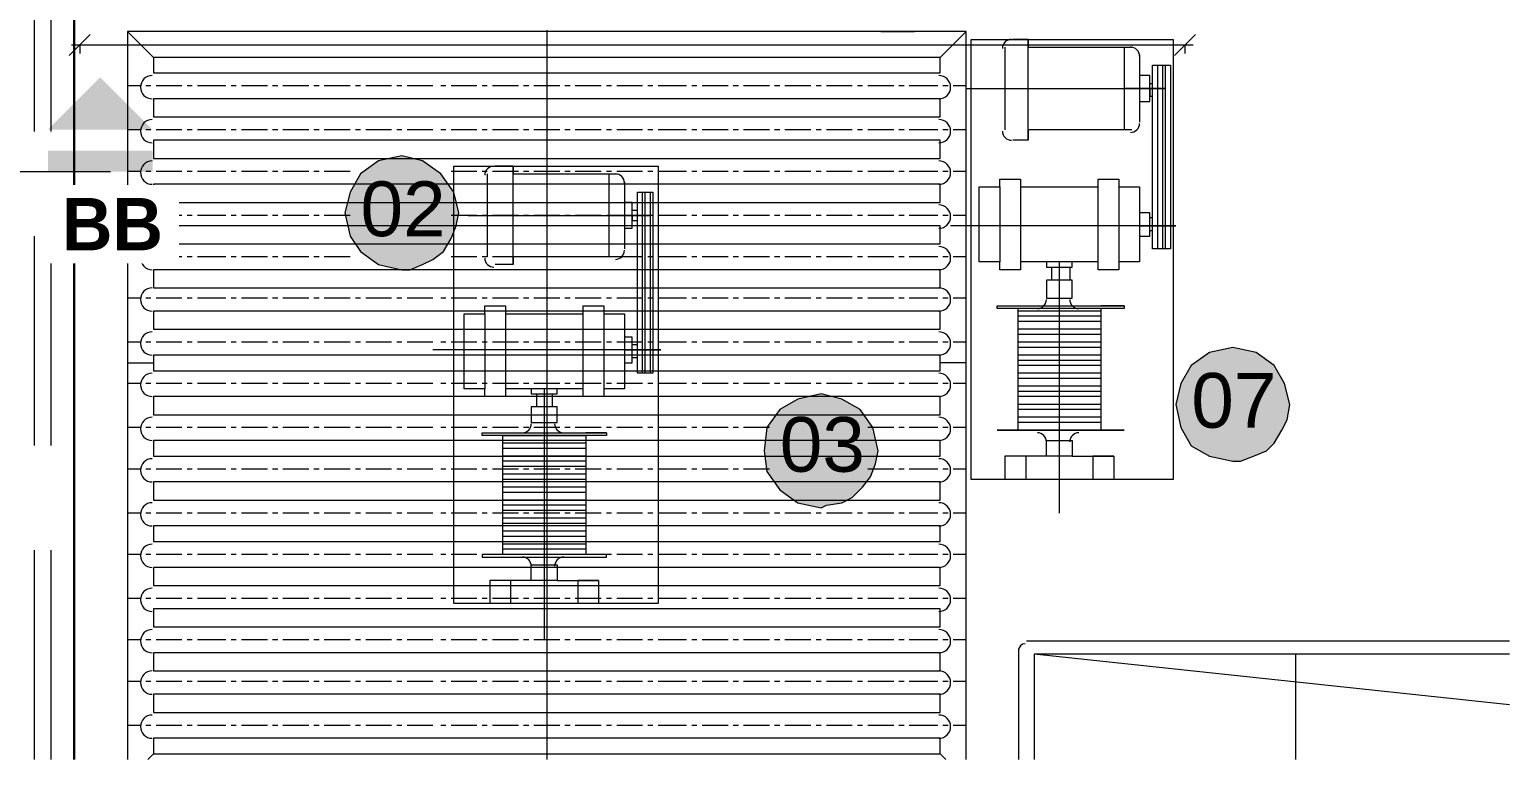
# Model space of a CAD drawing. Header units: metres. Extents: x 149 to 429, y -3 to 162.
# Drawn here: x 220.513 to 224.048, y 105.617 to 107.36 of the extents above; entities that cross this region are included whole.
import ezdxf

# ---------------------------------------------------------------- set-up
doc = ezdxf.new("R2010")
doc.units = ezdxf.units.M
doc.linetypes.add('IMPORT-Dashed _3_', pattern=[0.75, 0.5, -0.25])
doc.linetypes.add('IMPORT-HIDDEN _4_', pattern=[0.375, 0.25, -0.125])
doc.layers.add('1053_ARQ_BASE_MATADOURO_dwg', color=7, linetype='Continuous', lineweight=5, true_color=0x767676)
for name, color, linetype, lineweight in [('A-PAREDE', 7, 'Continuous', 30), ('A_PROJEÇÃO', 7, 'IMPORT-Dashed _3_', 5), ('G-ANNO-SYMB', 7, 'Continuous', 5), ('G-ANNO-TEXT', 7, 'Continuous', 5), ('PDF_equip 1020', 7, 'Continuous', 5), ('PDF_EQUIPAMENTOS', 7, 'Continuous', 5), ('PDF_Text', 7, 'Continuous', 5)]:
    doc.layers.add(name, color=color, linetype=linetype, lineweight=lineweight)
doc.styles.add('Arial_1', font='arial.ttf', dxfattribs={"height": 0.1308})
doc.styles.add('Century Gothic_B_2', font='GOTHICB.TTF', dxfattribs={"height": 0.125})

# ---------------------------------------------------------------- blocks, each defined once
blk = doc.blocks.new('1053_ARQ_BASE_MATADOURO_dwg_arq geral tgov-4039641-SERINGA BOVINOS')
at = {"layer": 'A-PAREDE', "color": 253, "true_color": 0xaaaaaa, "flags": 128}
blk.add_lwpolyline([(29.3296, 22.4313), (29.3296, 24.3382), (29.4796, 24.3382), (29.4796, 22.4313)], dxfattribs=at)
at = {"layer": 'A_PROJEÇÃO', "color": 253, "true_color": 0xaaaaaa}
for p, q in [((29.3846, 22.4313), (29.3846, 25.0382)), ((29.4246, 22.4313), (29.4246, 25.0382))]:
    blk.add_line(p, q, dxfattribs=at)
blk = doc.blocks.new('1053_ARQ_BASE_MATADOURO_dwg__Oblique-4039644-SERINGA BOVINOS')
at = {"color": 253, "lineweight": 5, "true_color": 0xaaaaaa}
blk.add_line((-0.5, -0.5), (0.5, 0.5), dxfattribs=at)
blk = doc.blocks.new('1053_ARQ_BASE_MATADOURO_dwg_ARQ GALPAO TGOV-4039645-SERINGA BOVINOS')
at = {"layer": 'PDF_Text', "true_color": 0xe2e2e2}
h = blk.add_hatch(color=254, dxfattribs=at)
h.paths.add_polyline_path([(-10.8007, 13.1761), (-10.7883, 13.1823), (-10.7512, 13.1885), (-10.7265, 13.2009), (-10.7017, 13.2256), (-10.6832, 13.2503), (-10.6708, 13.2812), (-10.6646, 13.3121), (-10.677, 13.3678), (-10.7079, 13.4111), (-10.7512, 13.4358), (-10.8007, 13.4482), (-10.8563, 13.4358), (-10.8996, 13.4111), (-10.9305, 13.3678), (-10.9367, 13.3121), (-10.9305, 13.2627), (-10.8996, 13.2194), (-10.8563, 13.1885), (-10.8113, 13.1785)])
h.paths.add_polyline_path([(-9.8177, 13.2874), (-9.7991, 13.2874), (-9.7373, 13.3121), (-9.7187, 13.3307), (-9.7002, 13.3616), (-9.6878, 13.3863), (-9.6816, 13.4234), (-9.694, 13.4729), (-9.7187, 13.5162), (-9.762, 13.5471), (-9.8177, 13.5594), (-9.8733, 13.5471), (-9.9166, 13.5162), (-9.9413, 13.4729), (-9.9537, 13.4234), (-9.9413, 13.3678), (-9.9166, 13.3245), (-9.8733, 13.2998)])
h.paths.add_polyline_path([(-11.7837, 13.7449), (-11.7527, 13.7573), (-11.728, 13.7696), (-11.7033, 13.7882), (-11.6847, 13.8191), (-11.6724, 13.85), (-11.6662, 13.8809), (-11.6786, 13.9304), (-11.7095, 13.9737), (-11.7527, 14.0046), (-11.8022, 14.0169), (-11.8578, 14.0046), (-11.9011, 13.9737), (-11.9258, 13.9304), (-11.9382, 13.8809), (-11.9258, 13.8253), (-11.9011, 13.7882), (-11.8578, 13.7573), (-11.8022, 13.7449)])
h.paths.add_polyline_path([(-11.8826, 15.0772), (-11.8455, 15.0834), (-11.796, 15.1205), (-11.7775, 15.1452), (-11.7651, 15.1761), (-11.7651, 15.207), (-11.7713, 15.2627), (-11.8022, 15.306), (-11.8455, 15.3369), (-11.8949, 15.3431), (-11.9506, 15.3369), (-11.9939, 15.306), (-12.0248, 15.2627), (-12.031, 15.207), (-12.0248, 15.1576), (-11.9939, 15.1143), (-11.9506, 15.0896), (-11.8949, 15.0772)])
at = {"color": 253, "lineweight": 5, "true_color": 0xaaaaaa}
blk.add_line((-9.9119, 14.2815), (-12.5918, 14.2815), dxfattribs=at)
at = {"color": 253, "linetype": 'IMPORT-HIDDEN _4_', "lineweight": 5, "true_color": 0xaaaaaa}
for p, q in [((-12.5718, 14.2815), (-12.5718, 14.2615)), ((-9.9319, 14.2815), (-9.9319, 14.2615))]:
    blk.add_line(p, q, dxfattribs=at)
at = {"layer": 'PDF_equip 1020', "color": 253, "true_color": 0xaaaaaa}
for p, q in [((-10.3061, 14.2951), (-10.3432, 14.2951)), ((-10.0773, 14.2766), (-10.0773, 14.0788)), ((-10.0402, 14.2581), (-10.0402, 14.0973)), ((-10.0155, 14.19), (-10.0093, 14.19)), ((-10.3061, 14.054), (-10.3432, 14.054)), ((-11.5982, 13.9737), (-11.5982, 13.7758)), ((-11.3076, 13.9737), (-11.3076, 13.7758)), ((-11.2705, 13.9551), (-11.2705, 13.7944)), ((-10.3246, 13.9427), (-10.1391, 13.9427)), ((-10.0093, 13.8686), (-10.0155, 13.8686)), ((-10.0093, 13.8376), (-10.0155, 13.8376)), ((-10.2319, 13.6584), (-10.2319, 13.1638)), ((-10.133, 13.6522), (-10.133, 13.3616)), ((-10.133, 13.6336), (-10.3308, 13.6336)), ((-10.133, 13.6213), (-10.3308, 13.6213)), ((-10.133, 13.6027), (-10.3308, 13.6027)), ((-10.133, 13.5904), (-10.3308, 13.5904)), ((-10.133, 13.5718), (-10.3308, 13.5718)), ((-10.133, 13.5594), (-10.3308, 13.5594)), ((-10.133, 13.5409), (-10.3308, 13.5409)), ((-10.133, 13.5285), (-10.3308, 13.5285)), ((-10.133, 13.5162), (-10.3308, 13.5162)), ((-10.133, 13.4976), (-10.3308, 13.4976)), ((-10.133, 13.4853), (-10.3308, 13.4853)), ((-10.133, 13.4667), (-10.3308, 13.4667)), ((-10.133, 13.4543), (-10.3308, 13.4543)), ((-10.133, 13.442), (-10.3308, 13.442)), ((-10.133, 13.4234), (-10.3308, 13.4234)), ((-10.133, 13.4111), (-10.3308, 13.4111)), ((-10.133, 13.3925), (-10.3308, 13.3925)), ((-10.133, 13.3802), (-10.3308, 13.3802)), ((-11.4622, 13.3554), (-11.4622, 12.8608)), ((-11.3633, 13.3183), (-11.5611, 13.3183)), ((-10.3122, 13.2998), (-10.3122, 13.2441))]:
    blk.add_line(p, q, dxfattribs=at)
at = {"layer": 'PDF_equip 1020', "color": 253, "true_color": 0xaaaaaa, "flags": 128}
for points in [[(-9.9598, 13.2441), (-10.4421, 13.2441), (-10.4421, 14.2951), (-9.9598, 14.2951)], [(-11.1901, 12.9474), (-11.6786, 12.9474), (-11.6786, 13.9922), (-11.1901, 13.9922)], [(-10.4235, 13.7635), (-10.4235, 13.9427), (-10.3741, 13.9427), (-10.3741, 13.7635)], [(-10.0897, 13.7449), (-10.1391, 13.7449), (-10.1391, 13.9613), (-10.0897, 13.9613)], [(-10.3802, 13.3616), (-10.1824, 13.3616), (-10.0773, 13.3616)], [(-10.2628, 13.3369), (-10.201, 13.3369), (-10.201, 13.2998), (-10.2628, 13.2998)]]:
    blk.add_lwpolyline(points, close=True, dxfattribs=at)
for points in [[(-10.0588, 14.0788), (-10.3061, 14.0788), (-10.3061, 14.054), (-10.3061, 14.2766), (-10.3061, 14.2951), (-10.3061, 14.2766), (-10.0588, 14.2766)], [(-10.0093, 13.7944), (-10.0093, 14.0046), (-10.0093, 14.2333), (-9.966, 14.2333), (-9.966, 14.0046), (-9.966, 13.7944), (-10.0093, 13.7944), (-10.0093, 13.85)], [(-9.9969, 13.7944), (-9.9969, 14.0046), (-9.9969, 14.2333)], [(-9.9846, 13.7944), (-9.9846, 14.0046), (-9.9846, 14.2333)], [(-9.9784, 13.7944), (-9.9784, 14.0046), (-9.9784, 14.2333)], [(-10.4544, 14.1777), (-9.9784, 14.1777), (-10.0773, 14.1777), (-10.0402, 14.1777), (-10.0402, 14.1468), (-10.0155, 14.1468), (-10.0155, 14.2086), (-10.0402, 14.2086)], [(-10.0155, 14.1591), (-10.0155, 14.1777), (-10.0155, 14.1591), (-10.0093, 14.1591)], [(-11.2891, 13.7758), (-11.5364, 13.7758), (-11.5364, 13.7573), (-11.5364, 13.9737), (-11.5364, 13.9922), (-11.5364, 13.9737), (-11.2891, 13.9737)], [(-11.2396, 13.4976), (-11.2396, 13.7016), (-11.2396, 13.9304), (-11.2025, 13.9304), (-11.2025, 13.7016), (-11.2025, 13.4976), (-11.2396, 13.4976), (-11.2396, 13.5533)], [(-11.2272, 13.4976), (-11.2272, 13.7016), (-11.2272, 13.9304)], [(-11.2211, 13.4976), (-11.2211, 13.7016), (-11.2211, 13.9304)], [(-11.2087, 13.4976), (-11.2087, 13.7016), (-11.2087, 13.9304)], [(-10.3741, 13.9427), (-10.3741, 13.9613), (-10.3246, 13.9613), (-10.3246, 13.7449), (-10.3741, 13.7449), (-10.3741, 13.7635)], [(-10.0897, 13.9427), (-10.0526, 13.9427), (-10.0402, 13.9427), (-10.0402, 13.7635), (-10.0897, 13.7635)], [(-10.0402, 13.8253), (-10.0155, 13.8253), (-10.0155, 13.8809), (-10.0402, 13.8809)], [(-10.0402, 13.85), (-9.9537, 13.85), (-10.4915, 13.85)], [(-11.5611, 13.0648), (-11.5611, 13.3492), (-11.3633, 13.3492), (-11.3633, 13.0648)], [(-10.2628, 13.2998), (-10.3617, 13.2998), (-10.3617, 13.2441)], [(-10.201, 13.2998), (-10.102, 13.2998), (-10.102, 13.2441)], [(-10.102, 13.2998), (-10.1515, 13.2998), (-10.1515, 13.2441)]]:
    blk.add_lwpolyline(points, dxfattribs=at)
at = {"layer": 'PDF_equip 1020', "color": 253, "true_color": 0xaaaaaa}
for centre, start, end in [((-10.0619, 14.255), 359.9999, 90.0001), ((-10.0619, 14.0942), 269.9999, 0.0001), ((-10.1855, 13.3338), 89.9999, 180.0001)]:
    blk.add_arc(centre, 0.0216, start, end, dxfattribs=at)
at = {"layer": 'PDF_EQUIPAMENTOS', "color": 253, "true_color": 0xaaaaaa}
for p, q in [((-11.456, 14.3168), (-11.456, 12.5755)), ((-12.4575, 14.3137), (-12.4575, 12.5755)), ((-10.6585, 14.3137), (-10.5781, 14.3137)), ((-10.4544, 14.3137), (-10.5163, 14.2519)), ((-10.3617, 14.2766), (-10.3617, 14.0788)), ((-12.4266, 14.1839), (-12.4575, 14.1839)), ((-12.4019, 14.1839), (-12.4143, 14.1839)), ((-12.3277, 14.1839), (-12.3895, 14.1839)), ((-12.303, 14.1839), (-12.3153, 14.1839)), ((-12.2226, 14.1839), (-12.2906, 14.1839)), ((-12.1979, 14.1839), (-12.2102, 14.1839)), ((-12.1237, 14.1839), (-12.1855, 14.1839)), ((-12.099, 14.1839), (-12.1113, 14.1839)), ((-12.0248, 14.1839), (-12.0866, 14.1839)), ((-12, 14.1839), (-12.0124, 14.1839)), ((-11.9258, 14.1839), (-11.9877, 14.1839)), ((-11.9011, 14.1839), (-11.9135, 14.1839)), ((-11.8269, 14.1839), (-11.8888, 14.1839)), ((-11.8022, 14.1839), (-11.8146, 14.1839)), ((-11.728, 14.1839), (-11.7898, 14.1839)), ((-11.6971, 14.1839), (-11.7095, 14.1839)), ((-11.6229, 14.1839), (-11.6847, 14.1839)), ((-11.5982, 14.1839), (-11.6105, 14.1839)), ((-11.524, 14.1839), (-11.5858, 14.1839)), ((-11.4993, 14.1839), (-11.5116, 14.1839)), ((-11.4251, 14.1839), (-11.4869, 14.1839)), ((-11.4003, 14.1839), (-11.4127, 14.1839)), ((-11.3262, 14.1839), (-11.388, 14.1839)), ((-11.3014, 14.1839), (-11.3138, 14.1839)), ((-11.2272, 14.1839), (-11.2891, 14.1839)), ((-11.2025, 14.1839), (-11.2149, 14.1839)), ((-11.1221, 14.1839), (-11.1901, 14.1839)), ((-11.0974, 14.1839), (-11.1098, 14.1839)), ((-11.0232, 14.1839), (-11.085, 14.1839)), ((-10.9985, 14.1839), (-11.0109, 14.1839)), ((-10.9243, 14.1839), (-10.9861, 14.1839)), ((-10.8996, 14.1839), (-10.9119, 14.1839)), ((-10.8254, 14.1839), (-10.8872, 14.1839)), ((-10.8007, 14.1839), (-10.813, 14.1839)), ((-10.7265, 14.1839), (-10.7883, 14.1839)), ((-10.7017, 14.1839), (-10.7141, 14.1839)), ((-10.6275, 14.1839), (-10.6894, 14.1839)), ((-10.6028, 14.1839), (-10.6152, 14.1839)), ((-10.5224, 14.1839), (-10.5905, 14.1839)), ((-10.4977, 14.1839), (-10.5101, 14.1839)), ((-10.4544, 14.1839), (-10.4854, 14.1839)), ((-12.4266, 14.0788), (-12.4575, 14.0788)), ((-12.4019, 14.0788), (-12.4143, 14.0788)), ((-12.3277, 14.0788), (-12.3895, 14.0788)), ((-12.303, 14.0788), (-12.3153, 14.0788)), ((-12.2226, 14.0788), (-12.2906, 14.0788)), ((-12.1979, 14.0788), (-12.2102, 14.0788)), ((-12.1237, 14.0788), (-12.1855, 14.0788)), ((-12.099, 14.0788), (-12.1113, 14.0788)), ((-12.0248, 14.0788), (-12.0866, 14.0788)), ((-12, 14.0788), (-12.0124, 14.0788)), ((-11.9258, 14.0788), (-11.9877, 14.0788)), ((-11.9011, 14.0788), (-11.9135, 14.0788)), ((-11.8269, 14.0788), (-11.8888, 14.0788)), ((-11.8022, 14.0788), (-11.8146, 14.0788)), ((-11.728, 14.0788), (-11.7898, 14.0788)), ((-11.6971, 14.0788), (-11.7095, 14.0788)), ((-11.6229, 14.0788), (-11.6847, 14.0788)), ((-11.5982, 14.0788), (-11.6105, 14.0788)), ((-11.524, 14.0788), (-11.5858, 14.0788)), ((-11.4993, 14.0788), (-11.5116, 14.0788)), ((-11.4251, 14.0788), (-11.4869, 14.0788)), ((-11.4003, 14.0788), (-11.4127, 14.0788)), ((-11.3262, 14.0788), (-11.388, 14.0788)), ((-11.3014, 14.0788), (-11.3138, 14.0788)), ((-11.2272, 14.0788), (-11.2891, 14.0788)), ((-11.2025, 14.0788), (-11.2149, 14.0788)), ((-11.1221, 14.0788), (-11.1901, 14.0788)), ((-11.0974, 14.0788), (-11.1098, 14.0788)), ((-11.0232, 14.0788), (-11.085, 14.0788)), ((-10.9985, 14.0788), (-11.0109, 14.0788)), ((-10.9243, 14.0788), (-10.9861, 14.0788)), ((-10.8996, 14.0788), (-10.9119, 14.0788)), ((-10.8254, 14.0788), (-10.8872, 14.0788)), ((-10.8007, 14.0788), (-10.813, 14.0788)), ((-10.7265, 14.0788), (-10.7883, 14.0788)), ((-10.7017, 14.0788), (-10.7141, 14.0788)), ((-10.6275, 14.0788), (-10.6894, 14.0788)), ((-10.6028, 14.0788), (-10.6152, 14.0788)), ((-10.5224, 14.0788), (-10.5905, 14.0788)), ((-10.4977, 14.0788), (-10.5101, 14.0788)), ((-10.4544, 14.0788), (-10.4854, 14.0788)), ((-12.4266, 13.9798), (-12.4575, 13.9798)), ((-12.4019, 13.9798), (-12.4143, 13.9798)), ((-12.3277, 13.9798), (-12.3895, 13.9798)), ((-12.303, 13.9798), (-12.3153, 13.9798)), ((-12.2226, 13.9798), (-12.2906, 13.9798)), ((-12.1979, 13.9798), (-12.2102, 13.9798)), ((-12.1237, 13.9798), (-12.1855, 13.9798)), ((-12.099, 13.9798), (-12.1113, 13.9798)), ((-12.0248, 13.9798), (-12.0866, 13.9798)), ((-12, 13.9798), (-12.0124, 13.9798)), ((-11.9258, 13.9798), (-11.9877, 13.9798)), ((-11.6229, 13.9798), (-11.6847, 13.9798)), ((-11.5982, 13.9798), (-11.6105, 13.9798)), ((-11.524, 13.9798), (-11.5858, 13.9798)), ((-11.5364, 13.9922), (-11.5796, 13.9922)), ((-11.4993, 13.9798), (-11.5116, 13.9798)), ((-11.4251, 13.9798), (-11.4869, 13.9798)), ((-11.4003, 13.9798), (-11.4127, 13.9798)), ((-11.3262, 13.9798), (-11.388, 13.9798)), ((-11.3014, 13.9798), (-11.3138, 13.9798)), ((-11.2272, 13.9798), (-11.2891, 13.9798)), ((-11.2025, 13.9798), (-11.2149, 13.9798)), ((-11.1221, 13.9798), (-11.1901, 13.9798)), ((-11.0974, 13.9798), (-11.1098, 13.9798)), ((-11.0232, 13.9798), (-11.085, 13.9798)), ((-10.9985, 13.9798), (-11.0109, 13.9798)), ((-10.9243, 13.9798), (-10.9861, 13.9798)), ((-10.8996, 13.9798), (-10.9119, 13.9798)), ((-10.8254, 13.9798), (-10.8872, 13.9798)), ((-10.8007, 13.9798), (-10.813, 13.9798)), ((-10.7265, 13.9798), (-10.7883, 13.9798)), ((-10.7017, 13.9798), (-10.7141, 13.9798)), ((-10.6275, 13.9798), (-10.6894, 13.9798)), ((-10.6028, 13.9798), (-10.6152, 13.9798)), ((-10.5224, 13.9798), (-10.5905, 13.9798)), ((-10.4977, 13.9798), (-10.5101, 13.9798)), ((-10.4544, 13.9798), (-10.4854, 13.9798)), ((-12.4266, 13.8747), (-12.4575, 13.8747)), ((-12.4019, 13.8747), (-12.4143, 13.8747)), ((-12.3277, 13.8747), (-12.3895, 13.8747)), ((-12.303, 13.8747), (-12.3153, 13.8747)), ((-12.2226, 13.8747), (-12.2906, 13.8747)), ((-12.1979, 13.8747), (-12.2102, 13.8747)), ((-12.1237, 13.8747), (-12.1855, 13.8747)), ((-12.099, 13.8747), (-12.1113, 13.8747)), ((-12.0248, 13.8747), (-12.0866, 13.8747)), ((-12, 13.8747), (-12.0124, 13.8747)), ((-11.9258, 13.8747), (-11.9877, 13.8747)), ((-11.6229, 13.8747), (-11.6847, 13.8747)), ((-11.5982, 13.8747), (-11.6105, 13.8747)), ((-11.524, 13.8747), (-11.5858, 13.8747)), ((-11.4993, 13.8747), (-11.5116, 13.8747)), ((-11.4251, 13.8747), (-11.4869, 13.8747)), ((-11.4003, 13.8747), (-11.4127, 13.8747)), ((-11.3262, 13.8747), (-11.388, 13.8747)), ((-11.3014, 13.8747), (-11.3138, 13.8747)), ((-11.2272, 13.8747), (-11.2891, 13.8747)), ((-11.252, 13.8871), (-11.2396, 13.8871)), ((-11.2025, 13.8747), (-11.2149, 13.8747)), ((-11.1221, 13.8747), (-11.1901, 13.8747)), ((-11.0974, 13.8747), (-11.1098, 13.8747)), ((-11.0232, 13.8747), (-11.085, 13.8747)), ((-10.9985, 13.8747), (-11.0109, 13.8747)), ((-10.9243, 13.8747), (-10.9861, 13.8747)), ((-10.8996, 13.8747), (-10.9119, 13.8747)), ((-10.8254, 13.8747), (-10.8872, 13.8747)), ((-10.8007, 13.8747), (-10.813, 13.8747)), ((-10.7265, 13.8747), (-10.7883, 13.8747)), ((-10.7017, 13.8747), (-10.7141, 13.8747)), ((-10.6275, 13.8747), (-10.6894, 13.8747)), ((-10.6028, 13.8747), (-10.6152, 13.8747)), ((-10.5224, 13.8747), (-10.5905, 13.8747)), ((-10.4977, 13.8747), (-10.5101, 13.8747)), ((-10.4544, 13.8747), (-10.4854, 13.8747)), ((-12.4266, 13.7758), (-12.4575, 13.7758)), ((-12.4019, 13.7758), (-12.4143, 13.7758)), ((-12.3277, 13.7758), (-12.3895, 13.7758)), ((-12.303, 13.7758), (-12.3153, 13.7758)), ((-12.2226, 13.7758), (-12.2906, 13.7758)), ((-12.1979, 13.7758), (-12.2102, 13.7758)), ((-12.1237, 13.7758), (-12.1855, 13.7758)), ((-12.099, 13.7758), (-12.1113, 13.7758)), ((-12.0248, 13.7758), (-12.0866, 13.7758)), ((-12, 13.7758), (-12.0124, 13.7758)), ((-11.9258, 13.7758), (-11.9877, 13.7758)), ((-11.6229, 13.7758), (-11.6847, 13.7758)), ((-11.5982, 13.7758), (-11.6105, 13.7758)), ((-11.524, 13.7758), (-11.5858, 13.7758)), ((-11.5364, 13.7573), (-11.5796, 13.7573)), ((-11.4993, 13.7758), (-11.5116, 13.7758)), ((-11.4251, 13.7758), (-11.4869, 13.7758)), ((-11.4003, 13.7758), (-11.4127, 13.7758)), ((-11.3262, 13.7758), (-11.388, 13.7758)), ((-11.3014, 13.7758), (-11.3138, 13.7758)), ((-11.2272, 13.7758), (-11.2891, 13.7758)), ((-11.2025, 13.7758), (-11.2149, 13.7758)), ((-11.1221, 13.7758), (-11.1901, 13.7758)), ((-11.0974, 13.7758), (-11.1098, 13.7758)), ((-11.0232, 13.7758), (-11.085, 13.7758)), ((-10.9985, 13.7758), (-11.0109, 13.7758)), ((-10.9243, 13.7758), (-10.9861, 13.7758)), ((-10.8996, 13.7758), (-10.9119, 13.7758)), ((-10.8254, 13.7758), (-10.8872, 13.7758)), ((-10.8007, 13.7758), (-10.813, 13.7758)), ((-10.7265, 13.7758), (-10.7883, 13.7758)), ((-10.7017, 13.7758), (-10.7141, 13.7758)), ((-10.6275, 13.7758), (-10.6894, 13.7758)), ((-10.6028, 13.7758), (-10.6152, 13.7758)), ((-10.5224, 13.7758), (-10.5905, 13.7758)), ((-10.4977, 13.7758), (-10.5101, 13.7758)), ((-10.4544, 13.7758), (-10.4854, 13.7758)), ((-10.1391, 13.7635), (-10.3246, 13.7635)), ((-10.2504, 13.7511), (-10.2504, 13.7202)), ((-12.4266, 13.6769), (-12.4575, 13.6769)), ((-12.4019, 13.6769), (-12.4143, 13.6769)), ((-12.3277, 13.6769), (-12.3895, 13.6769)), ((-12.303, 13.6769), (-12.3153, 13.6769)), ((-12.2226, 13.6769), (-12.2906, 13.6769)), ((-12.1979, 13.6769), (-12.2102, 13.6769)), ((-12.1237, 13.6769), (-12.1855, 13.6769)), ((-12.099, 13.6769), (-12.1113, 13.6769)), ((-12.0248, 13.6769), (-12.0866, 13.6769)), ((-12, 13.6769), (-12.0124, 13.6769)), ((-11.9258, 13.6769), (-11.9877, 13.6769)), ((-11.9011, 13.6769), (-11.9135, 13.6769)), ((-11.8269, 13.6769), (-11.8888, 13.6769)), ((-11.8022, 13.6769), (-11.8146, 13.6769)), ((-11.728, 13.6769), (-11.7898, 13.6769)), ((-11.6971, 13.6769), (-11.7095, 13.6769)), ((-11.6229, 13.6769), (-11.6847, 13.6769)), ((-11.5982, 13.6769), (-11.6105, 13.6769)), ((-11.524, 13.6769), (-11.5858, 13.6769)), ((-11.4993, 13.6769), (-11.5116, 13.6769)), ((-11.4251, 13.6769), (-11.4869, 13.6769)), ((-11.4003, 13.6769), (-11.4127, 13.6769)), ((-11.3262, 13.6769), (-11.388, 13.6769)), ((-11.3014, 13.6769), (-11.3138, 13.6769)), ((-11.2272, 13.6769), (-11.2891, 13.6769)), ((-11.2025, 13.6769), (-11.2149, 13.6769)), ((-11.1221, 13.6769), (-11.1901, 13.6769)), ((-11.0974, 13.6769), (-11.1098, 13.6769)), ((-11.0232, 13.6769), (-11.085, 13.6769)), ((-10.9985, 13.6769), (-11.0109, 13.6769)), ((-10.9243, 13.6769), (-10.9861, 13.6769)), ((-10.8996, 13.6769), (-10.9119, 13.6769)), ((-10.8254, 13.6769), (-10.8872, 13.6769)), ((-10.8007, 13.6769), (-10.813, 13.6769)), ((-10.7265, 13.6769), (-10.7883, 13.6769)), ((-10.7017, 13.6769), (-10.7141, 13.6769)), ((-10.6275, 13.6769), (-10.6894, 13.6769)), ((-10.6028, 13.6769), (-10.6152, 13.6769)), ((-10.5224, 13.6769), (-10.5905, 13.6769)), ((-10.4977, 13.6769), (-10.5101, 13.6769)), ((-10.4544, 13.6769), (-10.4854, 13.6769)), ((-10.3308, 13.6522), (-10.3308, 13.3616)), ((-10.133, 13.646), (-10.3308, 13.646)), ((-11.5549, 13.6398), (-11.3694, 13.6398)), ((-12.4266, 13.5718), (-12.4575, 13.5718)), ((-12.4019, 13.5718), (-12.4143, 13.5718)), ((-12.3277, 13.5718), (-12.3895, 13.5718)), ((-12.303, 13.5718), (-12.3153, 13.5718)), ((-12.2226, 13.5718), (-12.2906, 13.5718)), ((-12.1979, 13.5718), (-12.2102, 13.5718)), ((-12.1237, 13.5718), (-12.1855, 13.5718)), ((-12.099, 13.5718), (-12.1113, 13.5718)), ((-12.0248, 13.5718), (-12.0866, 13.5718)), ((-12, 13.5718), (-12.0124, 13.5718)), ((-11.9258, 13.5718), (-11.9877, 13.5718)), ((-11.9011, 13.5718), (-11.9135, 13.5718)), ((-11.8269, 13.5718), (-11.8888, 13.5718)), ((-11.8022, 13.5718), (-11.8146, 13.5718)), ((-11.728, 13.5718), (-11.7898, 13.5718)), ((-11.6971, 13.5718), (-11.7095, 13.5718)), ((-11.6229, 13.5718), (-11.6847, 13.5718)), ((-11.5982, 13.5718), (-11.6105, 13.5718)), ((-11.524, 13.5718), (-11.5858, 13.5718)), ((-11.4993, 13.5718), (-11.5116, 13.5718)), ((-11.4251, 13.5718), (-11.4869, 13.5718)), ((-11.4003, 13.5718), (-11.4127, 13.5718)), ((-11.3262, 13.5718), (-11.388, 13.5718)), ((-11.3014, 13.5718), (-11.3138, 13.5718)), ((-11.2272, 13.5718), (-11.2891, 13.5718)), ((-11.2396, 13.5656), (-11.252, 13.5656)), ((-11.2025, 13.5718), (-11.2149, 13.5718)), ((-11.1221, 13.5718), (-11.1901, 13.5718)), ((-11.0974, 13.5718), (-11.1098, 13.5718)), ((-11.0232, 13.5718), (-11.085, 13.5718)), ((-10.9985, 13.5718), (-11.0109, 13.5718)), ((-10.9243, 13.5718), (-10.9861, 13.5718)), ((-10.8996, 13.5718), (-10.9119, 13.5718)), ((-10.8254, 13.5718), (-10.8872, 13.5718)), ((-10.8007, 13.5718), (-10.813, 13.5718)), ((-10.7265, 13.5718), (-10.7883, 13.5718)), ((-10.7017, 13.5718), (-10.7141, 13.5718)), ((-10.6275, 13.5718), (-10.6894, 13.5718)), ((-10.6028, 13.5718), (-10.6152, 13.5718)), ((-10.5224, 13.5718), (-10.5905, 13.5718)), ((-10.4977, 13.5718), (-10.5101, 13.5718)), ((-10.4544, 13.5718), (-10.4854, 13.5718)), ((-12.4575, 13.5223), (-12.3957, 13.5223)), ((-11.2396, 13.5347), (-11.252, 13.5347)), ((-10.4544, 13.5223), (-10.5163, 13.5223)), ((-12.4266, 13.4729), (-12.4575, 13.4729)), ((-12.4019, 13.4729), (-12.4143, 13.4729)), ((-12.3277, 13.4729), (-12.3895, 13.4729)), ((-12.303, 13.4729), (-12.3153, 13.4729)), ((-12.2226, 13.4729), (-12.2906, 13.4729)), ((-12.1979, 13.4729), (-12.2102, 13.4729)), ((-12.1237, 13.4729), (-12.1855, 13.4729)), ((-12.099, 13.4729), (-12.1113, 13.4729)), ((-12.0248, 13.4729), (-12.0866, 13.4729)), ((-12, 13.4729), (-12.0124, 13.4729)), ((-11.9258, 13.4729), (-11.9877, 13.4729)), ((-11.9011, 13.4729), (-11.9135, 13.4729)), ((-11.8269, 13.4729), (-11.8888, 13.4729)), ((-11.8022, 13.4729), (-11.8146, 13.4729)), ((-11.728, 13.4729), (-11.7898, 13.4729)), ((-11.6971, 13.4729), (-11.7095, 13.4729)), ((-11.6229, 13.4729), (-11.6847, 13.4729)), ((-11.5982, 13.4729), (-11.6105, 13.4729)), ((-11.524, 13.4729), (-11.5858, 13.4729)), ((-11.4993, 13.4729), (-11.5116, 13.4729)), ((-11.4251, 13.4729), (-11.4869, 13.4729)), ((-11.4003, 13.4729), (-11.4127, 13.4729)), ((-11.3262, 13.4729), (-11.388, 13.4729)), ((-11.3014, 13.4729), (-11.3138, 13.4729)), ((-11.2272, 13.4729), (-11.2891, 13.4729)), ((-11.2025, 13.4729), (-11.2149, 13.4729)), ((-11.1221, 13.4729), (-11.1901, 13.4729)), ((-11.0974, 13.4729), (-11.1098, 13.4729)), ((-11.0232, 13.4729), (-11.085, 13.4729)), ((-10.9985, 13.4729), (-11.0109, 13.4729)), ((-10.9243, 13.4729), (-10.9861, 13.4729)), ((-10.8996, 13.4729), (-10.9119, 13.4729)), ((-10.8254, 13.4729), (-10.8872, 13.4729)), ((-10.8007, 13.4729), (-10.813, 13.4729)), ((-10.7265, 13.4729), (-10.7883, 13.4729)), ((-10.7017, 13.4729), (-10.7141, 13.4729)), ((-10.6275, 13.4729), (-10.6894, 13.4729)), ((-10.6028, 13.4729), (-10.6152, 13.4729)), ((-10.5224, 13.4729), (-10.5905, 13.4729)), ((-10.4977, 13.4729), (-10.5101, 13.4729)), ((-10.4544, 13.4729), (-10.4854, 13.4729)), ((-11.3694, 13.4605), (-11.5549, 13.4605)), ((-11.4807, 13.4482), (-11.4807, 13.4172)), ((-12.4266, 13.3678), (-12.4575, 13.3678)), ((-12.4019, 13.3678), (-12.4143, 13.3678)), ((-12.3277, 13.3678), (-12.3895, 13.3678)), ((-12.303, 13.3678), (-12.3153, 13.3678)), ((-12.2226, 13.3678), (-12.2906, 13.3678)), ((-12.1979, 13.3678), (-12.2102, 13.3678)), ((-12.1237, 13.3678), (-12.1855, 13.3678)), ((-12.099, 13.3678), (-12.1113, 13.3678)), ((-12.0248, 13.3678), (-12.0866, 13.3678)), ((-12, 13.3678), (-12.0124, 13.3678)), ((-11.9258, 13.3678), (-11.9877, 13.3678)), ((-11.9011, 13.3678), (-11.9135, 13.3678)), ((-11.8269, 13.3678), (-11.8888, 13.3678)), ((-11.8022, 13.3678), (-11.8146, 13.3678)), ((-11.728, 13.3678), (-11.7898, 13.3678)), ((-11.6971, 13.3678), (-11.7095, 13.3678)), ((-11.6229, 13.3678), (-11.6847, 13.3678)), ((-11.5982, 13.3678), (-11.6105, 13.3678)), ((-11.524, 13.3678), (-11.5858, 13.3678)), ((-11.4993, 13.3678), (-11.5116, 13.3678)), ((-11.4251, 13.3678), (-11.4869, 13.3678)), ((-11.4003, 13.3678), (-11.4127, 13.3678)), ((-11.3262, 13.3678), (-11.388, 13.3678)), ((-11.3014, 13.3678), (-11.3138, 13.3678)), ((-11.2272, 13.3678), (-11.2891, 13.3678)), ((-11.2025, 13.3678), (-11.2149, 13.3678)), ((-11.1221, 13.3678), (-11.1901, 13.3678)), ((-11.0974, 13.3678), (-11.1098, 13.3678)), ((-11.0232, 13.3678), (-11.085, 13.3678)), ((-10.9985, 13.3678), (-11.0109, 13.3678)), ((-10.9243, 13.3678), (-10.9861, 13.3678)), ((-10.6275, 13.3678), (-10.6894, 13.3678)), ((-10.6028, 13.3678), (-10.6152, 13.3678)), ((-10.5224, 13.3678), (-10.5905, 13.3678)), ((-10.4977, 13.3678), (-10.5101, 13.3678)), ((-10.4544, 13.3678), (-10.4854, 13.3678)), ((-11.3633, 13.3307), (-11.5611, 13.3307)), ((-11.3633, 13.2998), (-11.5611, 13.2998)), ((-12.4266, 13.2689), (-12.4575, 13.2689)), ((-12.4019, 13.2689), (-12.4143, 13.2689)), ((-12.3277, 13.2689), (-12.3895, 13.2689)), ((-12.303, 13.2689), (-12.3153, 13.2689)), ((-12.2226, 13.2689), (-12.2906, 13.2689)), ((-12.1979, 13.2689), (-12.2102, 13.2689)), ((-12.1237, 13.2689), (-12.1855, 13.2689)), ((-12.099, 13.2689), (-12.1113, 13.2689)), ((-12.0248, 13.2689), (-12.0866, 13.2689)), ((-12, 13.2689), (-12.0124, 13.2689)), ((-11.9258, 13.2689), (-11.9877, 13.2689)), ((-11.9011, 13.2689), (-11.9135, 13.2689)), ((-11.8269, 13.2689), (-11.8888, 13.2689)), ((-11.8022, 13.2689), (-11.8146, 13.2689)), ((-11.728, 13.2689), (-11.7898, 13.2689)), ((-11.6971, 13.2689), (-11.7095, 13.2689)), ((-11.6229, 13.2689), (-11.6847, 13.2689)), ((-11.5982, 13.2689), (-11.6105, 13.2689)), ((-11.524, 13.2689), (-11.5858, 13.2689)), ((-11.3633, 13.2874), (-11.5611, 13.2874)), ((-11.3633, 13.275), (-11.5611, 13.275)), ((-11.3633, 13.2565), (-11.5611, 13.2565)), ((-11.4993, 13.2689), (-11.5116, 13.2689)), ((-11.4251, 13.2689), (-11.4869, 13.2689)), ((-11.4003, 13.2689), (-11.4127, 13.2689)), ((-11.3262, 13.2689), (-11.388, 13.2689)), ((-11.3014, 13.2689), (-11.3138, 13.2689)), ((-11.2272, 13.2689), (-11.2891, 13.2689)), ((-11.2025, 13.2689), (-11.2149, 13.2689)), ((-11.1221, 13.2689), (-11.1901, 13.2689)), ((-11.0974, 13.2689), (-11.1098, 13.2689)), ((-11.0232, 13.2689), (-11.085, 13.2689)), ((-10.9985, 13.2689), (-11.0109, 13.2689)), ((-10.9243, 13.2689), (-10.9861, 13.2689)), ((-10.6275, 13.2689), (-10.6894, 13.2689)), ((-10.6028, 13.2689), (-10.6152, 13.2689)), ((-10.5224, 13.2689), (-10.5905, 13.2689)), ((-10.4977, 13.2689), (-10.5101, 13.2689)), ((-10.4544, 13.2689), (-10.4854, 13.2689)), ((-11.3633, 13.2441), (-11.5611, 13.2441)), ((-11.3633, 13.2256), (-11.5611, 13.2256)), ((-11.3633, 13.2132), (-11.5611, 13.2132)), ((-11.3633, 13.1947), (-11.5611, 13.1947)), ((-12.4266, 13.1638), (-12.4575, 13.1638)), ((-12.4019, 13.1638), (-12.4143, 13.1638)), ((-12.3277, 13.1638), (-12.3895, 13.1638)), ((-12.303, 13.1638), (-12.3153, 13.1638)), ((-12.2226, 13.1638), (-12.2906, 13.1638)), ((-12.1979, 13.1638), (-12.2102, 13.1638)), ((-12.1237, 13.1638), (-12.1855, 13.1638)), ((-12.099, 13.1638), (-12.1113, 13.1638)), ((-12.0248, 13.1638), (-12.0866, 13.1638)), ((-12, 13.1638), (-12.0124, 13.1638)), ((-11.9258, 13.1638), (-11.9877, 13.1638)), ((-11.9011, 13.1638), (-11.9135, 13.1638)), ((-11.8269, 13.1638), (-11.8888, 13.1638)), ((-11.8022, 13.1638), (-11.8146, 13.1638)), ((-11.728, 13.1638), (-11.7898, 13.1638)), ((-11.6971, 13.1638), (-11.7095, 13.1638)), ((-11.6229, 13.1638), (-11.6847, 13.1638)), ((-11.5982, 13.1638), (-11.6105, 13.1638)), ((-11.524, 13.1638), (-11.5858, 13.1638)), ((-11.3633, 13.1823), (-11.5611, 13.1823)), ((-11.3633, 13.1699), (-11.5611, 13.1699)), ((-11.3633, 13.1514), (-11.5611, 13.1514)), ((-11.4993, 13.1638), (-11.5116, 13.1638)), ((-11.4251, 13.1638), (-11.4869, 13.1638)), ((-11.4003, 13.1638), (-11.4127, 13.1638)), ((-11.3262, 13.1638), (-11.388, 13.1638)), ((-11.3014, 13.1638), (-11.3138, 13.1638)), ((-11.2272, 13.1638), (-11.2891, 13.1638)), ((-11.2025, 13.1638), (-11.2149, 13.1638)), ((-11.1221, 13.1638), (-11.1901, 13.1638)), ((-11.0974, 13.1638), (-11.1098, 13.1638)), ((-11.0232, 13.1638), (-11.085, 13.1638)), ((-10.9985, 13.1638), (-11.0109, 13.1638)), ((-10.9243, 13.1638), (-10.9861, 13.1638)), ((-10.8996, 13.1638), (-10.9119, 13.1638)), ((-10.8254, 13.1638), (-10.8872, 13.1638)), ((-10.8007, 13.1638), (-10.813, 13.1638)), ((-10.7265, 13.1638), (-10.7883, 13.1638)), ((-10.7017, 13.1638), (-10.7141, 13.1638)), ((-10.6275, 13.1638), (-10.6894, 13.1638)), ((-10.6028, 13.1638), (-10.6152, 13.1638)), ((-10.5224, 13.1638), (-10.5905, 13.1638)), ((-10.4977, 13.1638), (-10.5101, 13.1638)), ((-10.4544, 13.1638), (-10.4854, 13.1638)), ((-11.3633, 13.139), (-11.5611, 13.139)), ((-11.3633, 13.1205), (-11.5611, 13.1205)), ((-11.3633, 13.1081), (-11.5611, 13.1081)), ((-11.3633, 13.0896), (-11.5611, 13.0896)), ((-12.4266, 13.0648), (-12.4575, 13.0648)), ((-12.4019, 13.0648), (-12.4143, 13.0648)), ((-12.3277, 13.0648), (-12.3895, 13.0648)), ((-12.303, 13.0648), (-12.3153, 13.0648)), ((-12.2226, 13.0648), (-12.2906, 13.0648)), ((-12.1979, 13.0648), (-12.2102, 13.0648)), ((-12.1237, 13.0648), (-12.1855, 13.0648)), ((-12.099, 13.0648), (-12.1113, 13.0648)), ((-12.0248, 13.0648), (-12.0866, 13.0648)), ((-12, 13.0648), (-12.0124, 13.0648)), ((-11.9258, 13.0648), (-11.9877, 13.0648)), ((-11.9011, 13.0648), (-11.9135, 13.0648)), ((-11.8269, 13.0648), (-11.8888, 13.0648)), ((-11.8022, 13.0648), (-11.8146, 13.0648)), ((-11.728, 13.0648), (-11.7898, 13.0648)), ((-11.6971, 13.0648), (-11.7095, 13.0648)), ((-11.6229, 13.0648), (-11.6847, 13.0648)), ((-11.5982, 13.0648), (-11.6105, 13.0648)), ((-11.524, 13.0648), (-11.5858, 13.0648)), ((-11.3633, 13.0772), (-11.5611, 13.0772)), ((-11.4993, 13.0648), (-11.5116, 13.0648)), ((-11.4251, 13.0648), (-11.4869, 13.0648)), ((-11.4003, 13.0648), (-11.4127, 13.0648)), ((-11.3262, 13.0648), (-11.388, 13.0648)), ((-11.3014, 13.0648), (-11.3138, 13.0648)), ((-11.2272, 13.0648), (-11.2891, 13.0648)), ((-11.2025, 13.0648), (-11.2149, 13.0648)), ((-11.1221, 13.0648), (-11.1901, 13.0648)), ((-11.0974, 13.0648), (-11.1098, 13.0648)), ((-11.0232, 13.0648), (-11.085, 13.0648)), ((-10.9985, 13.0648), (-11.0109, 13.0648)), ((-10.9243, 13.0648), (-10.9861, 13.0648)), ((-10.8996, 13.0648), (-10.9119, 13.0648)), ((-10.8254, 13.0648), (-10.8872, 13.0648)), ((-10.8007, 13.0648), (-10.813, 13.0648)), ((-10.7265, 13.0648), (-10.7883, 13.0648)), ((-10.7017, 13.0648), (-10.7141, 13.0648)), ((-10.6275, 13.0648), (-10.6894, 13.0648)), ((-10.6028, 13.0648), (-10.6152, 13.0648)), ((-10.5224, 13.0648), (-10.5905, 13.0648)), ((-10.4977, 13.0648), (-10.5101, 13.0648)), ((-10.4544, 13.0648), (-10.4854, 13.0648)), ((-11.5425, 13.003), (-11.5425, 12.9474)), ((-12.4266, 12.9597), (-12.4575, 12.9597)), ((-12.4019, 12.9597), (-12.4143, 12.9597)), ((-12.3277, 12.9597), (-12.3895, 12.9597)), ((-12.303, 12.9597), (-12.3153, 12.9597)), ((-12.2226, 12.9597), (-12.2906, 12.9597)), ((-12.1979, 12.9597), (-12.2102, 12.9597)), ((-12.1237, 12.9597), (-12.1855, 12.9597)), ((-12.099, 12.9597), (-12.1113, 12.9597)), ((-12.0248, 12.9597), (-12.0866, 12.9597)), ((-12, 12.9597), (-12.0124, 12.9597)), ((-11.9258, 12.9597), (-11.9877, 12.9597)), ((-11.9011, 12.9597), (-11.9135, 12.9597)), ((-11.8269, 12.9597), (-11.8888, 12.9597)), ((-11.8022, 12.9597), (-11.8146, 12.9597)), ((-11.728, 12.9597), (-11.7898, 12.9597)), ((-11.6971, 12.9597), (-11.7095, 12.9597)), ((-11.6229, 12.9597), (-11.6847, 12.9597)), ((-11.5982, 12.9597), (-11.6105, 12.9597)), ((-11.524, 12.9597), (-11.5858, 12.9597)), ((-11.4993, 12.9597), (-11.5116, 12.9597)), ((-11.4251, 12.9597), (-11.4869, 12.9597)), ((-11.4003, 12.9597), (-11.4127, 12.9597)), ((-11.3262, 12.9597), (-11.388, 12.9597)), ((-11.3014, 12.9597), (-11.3138, 12.9597)), ((-11.2272, 12.9597), (-11.2891, 12.9597)), ((-11.2025, 12.9597), (-11.2149, 12.9597)), ((-11.1221, 12.9597), (-11.1901, 12.9597)), ((-11.0974, 12.9597), (-11.1098, 12.9597)), ((-11.0232, 12.9597), (-11.085, 12.9597)), ((-10.9985, 12.9597), (-11.0109, 12.9597)), ((-10.9243, 12.9597), (-10.9861, 12.9597)), ((-10.8996, 12.9597), (-10.9119, 12.9597)), ((-10.8254, 12.9597), (-10.8872, 12.9597)), ((-10.8007, 12.9597), (-10.813, 12.9597)), ((-10.7265, 12.9597), (-10.7883, 12.9597)), ((-10.7017, 12.9597), (-10.7141, 12.9597)), ((-10.6275, 12.9597), (-10.6894, 12.9597)), ((-10.6028, 12.9597), (-10.6152, 12.9597)), ((-10.5224, 12.9597), (-10.5905, 12.9597)), ((-10.4977, 12.9597), (-10.5101, 12.9597)), ((-10.4544, 12.9597), (-10.4854, 12.9597)), ((-12.4266, 12.8608), (-12.4575, 12.8608)), ((-12.4019, 12.8608), (-12.4143, 12.8608)), ((-12.3277, 12.8608), (-12.3895, 12.8608)), ((-12.303, 12.8608), (-12.3153, 12.8608)), ((-12.2226, 12.8608), (-12.2906, 12.8608)), ((-12.1979, 12.8608), (-12.2102, 12.8608)), ((-12.1237, 12.8608), (-12.1855, 12.8608)), ((-12.099, 12.8608), (-12.1113, 12.8608)), ((-12.0248, 12.8608), (-12.0866, 12.8608)), ((-12, 12.8608), (-12.0124, 12.8608)), ((-11.9258, 12.8608), (-11.9877, 12.8608)), ((-11.9011, 12.8608), (-11.9135, 12.8608)), ((-11.8269, 12.8608), (-11.8888, 12.8608)), ((-11.8022, 12.8608), (-11.8146, 12.8608)), ((-11.728, 12.8608), (-11.7898, 12.8608)), ((-11.6971, 12.8608), (-11.7095, 12.8608)), ((-11.6229, 12.8608), (-11.6847, 12.8608)), ((-11.5982, 12.8608), (-11.6105, 12.8608)), ((-11.524, 12.8608), (-11.5858, 12.8608)), ((-11.4993, 12.8608), (-11.5116, 12.8608)), ((-11.4251, 12.8608), (-11.4869, 12.8608)), ((-11.4003, 12.8608), (-11.4127, 12.8608)), ((-11.3262, 12.8608), (-11.388, 12.8608)), ((-11.3014, 12.8608), (-11.3138, 12.8608)), ((-11.2272, 12.8608), (-11.2891, 12.8608)), ((-11.2025, 12.8608), (-11.2149, 12.8608)), ((-11.1221, 12.8608), (-11.1901, 12.8608)), ((-11.0974, 12.8608), (-11.1098, 12.8608)), ((-11.0232, 12.8608), (-11.085, 12.8608)), ((-10.9985, 12.8608), (-11.0109, 12.8608)), ((-10.9243, 12.8608), (-10.9861, 12.8608)), ((-10.8996, 12.8608), (-10.9119, 12.8608)), ((-10.8254, 12.8608), (-10.8872, 12.8608)), ((-10.8007, 12.8608), (-10.813, 12.8608)), ((-10.7265, 12.8608), (-10.7883, 12.8608)), ((-10.7017, 12.8608), (-10.7141, 12.8608)), ((-10.6275, 12.8608), (-10.6894, 12.8608)), ((-10.6028, 12.8608), (-10.6152, 12.8608)), ((-10.5224, 12.8608), (-10.5905, 12.8608)), ((-10.4977, 12.8608), (-10.5101, 12.8608)), ((-10.4544, 12.8608), (-10.4854, 12.8608)), ((-10.3292, 12.8392), (-10.3292, 12.5755)), ((-9.1568, 12.8577), (-10.3106, 12.8577)), ((-9.6677, 12.8268), (-9.6677, 12.5755)), ((-12.4266, 12.7619), (-12.4575, 12.7619)), ((-12.4019, 12.7619), (-12.4143, 12.7619)), ((-12.3277, 12.7619), (-12.3895, 12.7619)), ((-12.303, 12.7619), (-12.3153, 12.7619)), ((-12.2226, 12.7619), (-12.2906, 12.7619)), ((-12.1979, 12.7619), (-12.2102, 12.7619)), ((-12.1237, 12.7619), (-12.1855, 12.7619)), ((-12.099, 12.7619), (-12.1113, 12.7619)), ((-12.0248, 12.7619), (-12.0866, 12.7619)), ((-12, 12.7619), (-12.0124, 12.7619)), ((-11.9258, 12.7619), (-11.9877, 12.7619)), ((-11.9011, 12.7619), (-11.9135, 12.7619)), ((-11.8269, 12.7619), (-11.8888, 12.7619)), ((-11.8022, 12.7619), (-11.8146, 12.7619)), ((-11.728, 12.7619), (-11.7898, 12.7619)), ((-11.6971, 12.7619), (-11.7095, 12.7619)), ((-11.6229, 12.7619), (-11.6847, 12.7619)), ((-11.5982, 12.7619), (-11.6105, 12.7619)), ((-11.524, 12.7619), (-11.5858, 12.7619)), ((-11.4993, 12.7619), (-11.5116, 12.7619)), ((-11.4251, 12.7619), (-11.4869, 12.7619)), ((-11.4003, 12.7619), (-11.4127, 12.7619)), ((-11.3262, 12.7619), (-11.388, 12.7619)), ((-11.3014, 12.7619), (-11.3138, 12.7619)), ((-11.2272, 12.7619), (-11.2891, 12.7619)), ((-11.2025, 12.7619), (-11.2149, 12.7619)), ((-11.1221, 12.7619), (-11.1901, 12.7619)), ((-11.0974, 12.7619), (-11.1098, 12.7619)), ((-11.0232, 12.7619), (-11.085, 12.7619)), ((-10.9985, 12.7619), (-11.0109, 12.7619)), ((-10.9243, 12.7619), (-10.9861, 12.7619)), ((-10.8996, 12.7619), (-10.9119, 12.7619)), ((-10.8254, 12.7619), (-10.8872, 12.7619)), ((-10.8007, 12.7619), (-10.813, 12.7619)), ((-10.7265, 12.7619), (-10.7883, 12.7619)), ((-10.7017, 12.7619), (-10.7141, 12.7619)), ((-10.6275, 12.7619), (-10.6894, 12.7619)), ((-10.6028, 12.7619), (-10.6152, 12.7619)), ((-10.5224, 12.7619), (-10.5905, 12.7619)), ((-10.4977, 12.7619), (-10.5101, 12.7619)), ((-10.4544, 12.7619), (-10.4854, 12.7619)), ((-12.4266, 12.6568), (-12.4575, 12.6568)), ((-12.4019, 12.6568), (-12.4143, 12.6568)), ((-12.3277, 12.6568), (-12.3895, 12.6568)), ((-12.303, 12.6568), (-12.3153, 12.6568)), ((-12.2226, 12.6568), (-12.2906, 12.6568)), ((-12.1979, 12.6568), (-12.2102, 12.6568)), ((-12.1237, 12.6568), (-12.1855, 12.6568)), ((-12.099, 12.6568), (-12.1113, 12.6568)), ((-12.0248, 12.6568), (-12.0866, 12.6568)), ((-12, 12.6568), (-12.0124, 12.6568)), ((-11.9258, 12.6568), (-11.9877, 12.6568)), ((-11.9011, 12.6568), (-11.9135, 12.6568)), ((-11.8269, 12.6568), (-11.8888, 12.6568)), ((-11.8022, 12.6568), (-11.8146, 12.6568)), ((-11.728, 12.6568), (-11.7898, 12.6568)), ((-11.6971, 12.6568), (-11.7095, 12.6568)), ((-11.6229, 12.6568), (-11.6847, 12.6568)), ((-11.5982, 12.6568), (-11.6105, 12.6568)), ((-11.524, 12.6568), (-11.5858, 12.6568)), ((-11.4993, 12.6568), (-11.5116, 12.6568)), ((-11.4251, 12.6568), (-11.4869, 12.6568)), ((-11.4003, 12.6568), (-11.4127, 12.6568)), ((-11.3262, 12.6568), (-11.388, 12.6568)), ((-11.3014, 12.6568), (-11.3138, 12.6568)), ((-11.2272, 12.6568), (-11.2891, 12.6568)), ((-11.2025, 12.6568), (-11.2149, 12.6568)), ((-11.1221, 12.6568), (-11.1901, 12.6568)), ((-11.0974, 12.6568), (-11.1098, 12.6568)), ((-11.0232, 12.6568), (-11.085, 12.6568)), ((-10.9985, 12.6568), (-11.0109, 12.6568)), ((-10.9243, 12.6568), (-10.9861, 12.6568)), ((-10.8996, 12.6568), (-10.9119, 12.6568)), ((-10.8254, 12.6568), (-10.8872, 12.6568)), ((-10.8007, 12.6568), (-10.813, 12.6568)), ((-10.7265, 12.6568), (-10.7883, 12.6568)), ((-10.7017, 12.6568), (-10.7141, 12.6568)), ((-10.6275, 12.6568), (-10.6894, 12.6568)), ((-10.6028, 12.6568), (-10.6152, 12.6568)), ((-10.5224, 12.6568), (-10.5905, 12.6568)), ((-10.4977, 12.6568), (-10.5101, 12.6568)), ((-10.4544, 12.6568), (-10.4854, 12.6568)), ((-12.3957, 12.5888), (-12.4091, 12.5755)), ((-10.5163, 12.5888), (-10.5029, 12.5755))]:
    blk.add_line(p, q, dxfattribs=at)
at = {"layer": 'PDF_EQUIPAMENTOS', "color": 253, "true_color": 0xaaaaaa, "flags": 128}
for points in [[(-10.4544, 12.5755), (-10.4544, 14.3137), (-12.4575, 14.3137), (-12.3957, 14.2519)], [(-11.644, 13.8747), (-11.2087, 13.8747), (-11.3076, 13.8747), (-11.2705, 13.8747), (-11.2705, 13.8438), (-11.252, 13.8438), (-11.252, 13.9057), (-11.2705, 13.9057)], [(-11.252, 13.8562), (-11.252, 13.8747), (-11.252, 13.8624), (-11.2396, 13.8624)], [(-10.2628, 13.7635), (-10.2628, 13.7511), (-10.201, 13.7511), (-10.201, 13.7635), (-10.2319, 13.7635), (-10.2319, 13.6584), (-10.0773, 13.6584), (-10.133, 13.6584)], [(-10.2319, 13.7511), (-10.2071, 13.7511), (-10.2071, 13.7202)], [(-11.6044, 13.6398), (-11.6044, 13.6584), (-11.5549, 13.6584), (-11.5549, 13.442), (-11.6044, 13.442), (-11.6044, 13.4605)], [(-10.1824, 13.6584), (-10.0773, 13.6584), (-10.0773, 13.6522), (-10.3802, 13.6522), (-10.3802, 13.6584), (-10.2813, 13.6584), (-10.201, 13.6584)], [(-11.32, 13.6398), (-11.2829, 13.6398), (-11.2705, 13.6398), (-11.2705, 13.4605), (-11.32, 13.4605)], [(-11.2705, 13.5223), (-11.252, 13.5223), (-11.252, 13.5842), (-11.2705, 13.5842)], [(-11.2705, 13.5533), (-11.184, 13.5533), (-11.728, 13.5533)], [(-11.4931, 13.4605), (-11.4931, 13.4482), (-11.4313, 13.4482), (-11.4313, 13.4605), (-11.4622, 13.4605), (-11.4622, 13.3554), (-11.3138, 13.3554), (-11.3633, 13.3554)], [(-11.4622, 13.4482), (-11.4436, 13.4482), (-11.4436, 13.4172)], [(-11.4127, 13.3554), (-11.3138, 13.3554), (-11.3138, 13.3492), (-11.6105, 13.3492), (-11.6105, 13.3554), (-11.5116, 13.3554), (-11.4313, 13.3554)], [(-11.4931, 13.003), (-11.592, 13.003), (-11.592, 12.9474)], [(-11.4313, 13.003), (-11.3323, 13.003), (-11.3323, 12.9474)], [(-11.3323, 13.003), (-11.3818, 13.003), (-11.3818, 12.9474)], [(-9.1568, 12.7054), (-10.2921, 12.8268), (-10.2921, 12.5755)], [(-9.1568, 12.8268), (-10.2921, 12.8268), (-10.2921, 12.5755)]]:
    blk.add_lwpolyline(points, dxfattribs=at)
for points in [[(-12.3957, 14.2148), (-10.5163, 14.2148), (-10.5163, 14.2519), (-12.3957, 14.2519)], [(-12.3957, 14.1097), (-10.5163, 14.1097), (-10.5163, 14.153), (-12.3957, 14.153)], [(-12.3957, 14.0108), (-10.5163, 14.0108), (-10.5163, 14.054), (-12.3957, 14.054)], [(-12.3957, 13.9057), (-10.5163, 13.9057), (-10.5163, 13.9489), (-12.3957, 13.9489)], [(-12.3957, 13.8067), (-10.5163, 13.8067), (-10.5163, 13.85), (-12.3957, 13.85)], [(-12.3957, 13.7016), (-10.5163, 13.7016), (-10.5163, 13.7449), (-12.3957, 13.7449)], [(-10.2628, 13.6769), (-10.201, 13.6769), (-10.201, 13.7202), (-10.2628, 13.7202)], [(-12.3957, 13.6027), (-10.5163, 13.6027), (-10.5163, 13.646), (-12.3957, 13.646)], [(-11.32, 13.442), (-11.3694, 13.442), (-11.3694, 13.6584), (-11.32, 13.6584)], [(-11.6538, 13.4605), (-11.6538, 13.6398), (-11.6044, 13.6398), (-11.6044, 13.4605)], [(-12.3957, 13.5038), (-10.5163, 13.5038), (-10.5163, 13.5409), (-12.3957, 13.5409)], [(-12.3957, 13.3987), (-10.5163, 13.3987), (-10.5163, 13.442), (-12.3957, 13.442)], [(-11.4931, 13.3802), (-11.4313, 13.3802), (-11.4313, 13.4172), (-11.4931, 13.4172)], [(-12.3957, 13.2998), (-10.5163, 13.2998), (-10.5163, 13.3369), (-12.3957, 13.3369)], [(-12.3957, 13.1947), (-10.5163, 13.1947), (-10.5163, 13.238), (-12.3957, 13.238)], [(-12.3957, 13.0958), (-10.5163, 13.0958), (-10.5163, 13.1329), (-12.3957, 13.1329)], [(-11.6105, 13.0587), (-11.4127, 13.0587), (-11.3138, 13.0587), (-11.3138, 13.0648), (-11.6105, 13.0648)], [(-12.3957, 12.9907), (-10.5163, 12.9907), (-10.5163, 13.0339), (-12.3957, 13.0339)], [(-11.4931, 13.0401), (-11.4313, 13.0401), (-11.4313, 13.003), (-11.4931, 13.003)], [(-12.3957, 12.8917), (-10.5163, 12.8917), (-10.5163, 12.935), (-12.3957, 12.935)], [(-12.3957, 12.7866), (-10.5163, 12.7866), (-10.5163, 12.8299), (-12.3957, 12.8299)], [(-12.3957, 12.6877), (-10.5163, 12.6877), (-10.5163, 12.731), (-12.3957, 12.731)], [(-12.3957, 12.6259), (-12.3957, 12.5888), (-10.5163, 12.5888), (-10.5163, 12.6259)]]:
    blk.add_lwpolyline(points, close=True, dxfattribs=at)
at = {"layer": 'PDF_EQUIPAMENTOS', "color": 253, "true_color": 0xaaaaaa}
for centre, radius, start, end in [((-10.3462, 14.2735), 0.0216, 89.9999, 180.0001), ((-12.3988, 14.1808), 0.0278, 90, 270), ((-10.5194, 14.1808), 0.0278, 270, 90), ((-12.3988, 14.0757), 0.0278, 90, 270), ((-10.5194, 14.0757), 0.0278, 270, 90), ((-10.3462, 14.0757), 0.0216, 179.9999, 270.0001), ((-12.3988, 13.9768), 0.0278, 90, 270), ((-10.5194, 13.9768), 0.0278, 270, 90), ((-11.5827, 13.9706), 0.0216, 89.9999, 180.0001), ((-11.2922, 13.952), 0.0216, 359.9999, 90.0001), ((-12.3988, 13.8717), 0.0278, 90, 270), ((-10.5194, 13.8717), 0.0278, 270, 90), ((-12.3988, 13.7727), 0.0278, 90, 270), ((-11.2922, 13.7913), 0.0216, 269.9999, 0.0001), ((-10.5194, 13.7727), 0.0278, 270, 90), ((-11.5827, 13.7727), 0.0216, 179.9999, 270.0001), ((-12.3988, 13.6738), 0.0278, 90, 270), ((-10.5194, 13.6738), 0.0278, 270, 90), ((-10.2844, 13.6738), 0.0216, 269.9999, 0.0001), ((-10.1855, 13.6738), 0.0216, 179.9999, 270.0001), ((-12.3988, 13.5687), 0.0278, 90, 270), ((-10.5194, 13.5687), 0.0278, 270, 90), ((-12.3988, 13.4698), 0.0278, 90, 270), ((-10.5194, 13.4698), 0.0278, 270, 90), ((-12.3988, 13.3647), 0.0278, 90, 270), ((-11.5147, 13.3771), 0.0216, 269.9999, 0.0001), ((-11.4158, 13.3771), 0.0216, 179.9999, 270.0001), ((-10.5194, 13.3647), 0.0278, 270, 90), ((-10.2844, 13.3338), 0.0216, 359.9999, 90.0001), ((-12.3988, 13.2658), 0.0278, 90, 270), ((-10.5194, 13.2658), 0.0278, 270, 90), ((-12.3988, 13.1607), 0.0278, 90, 270), ((-10.5194, 13.1607), 0.0278, 270, 90), ((-12.3988, 13.0618), 0.0278, 90, 270), ((-10.5194, 13.0618), 0.0278, 270, 90), ((-11.5147, 13.037), 0.0216, 359.9999, 90.0001), ((-11.4158, 13.037), 0.0216, 89.9999, 180.0001), ((-12.3988, 12.9567), 0.0278, 90, 270), ((-10.5194, 12.9567), 0.0278, 270, 90), ((-12.3988, 12.8577), 0.0278, 90, 270), ((-10.5194, 12.8577), 0.0278, 270, 90), ((-10.3137, 12.8361), 0.0155, 90.0001, 179.9999), ((-12.3988, 12.7588), 0.0278, 90, 270), ((-10.5194, 12.7588), 0.0278, 270, 90), ((-12.3988, 12.6537), 0.0278, 90, 270), ((-10.5194, 12.6537), 0.0278, 270, 90)]:
    blk.add_arc(centre, radius, start, end, dxfattribs=at)
at = {"layer": 'PDF_Text', "color": 253, "true_color": 0xaaaaaa, "flags": 128}
for points in [[(-11.6662, 13.8809), (-11.6786, 13.9304), (-11.7095, 13.9737), (-11.7527, 14.0046), (-11.8022, 14.0169), (-11.8578, 14.0046), (-11.9011, 13.9737), (-11.9258, 13.9304), (-11.9382, 13.8809), (-11.9258, 13.8253), (-11.9011, 13.7882), (-11.8578, 13.7573), (-11.8022, 13.7449), (-11.7837, 13.7449), (-11.7527, 13.7573), (-11.728, 13.7696), (-11.7033, 13.7882), (-11.6847, 13.8191), (-11.6724, 13.85)], [(-9.6816, 13.4234), (-9.694, 13.4729), (-9.7187, 13.5162), (-9.762, 13.5471), (-9.8177, 13.5594), (-9.8733, 13.5471), (-9.9166, 13.5162), (-9.9413, 13.4729), (-9.9537, 13.4234), (-9.9413, 13.3678), (-9.9166, 13.3245), (-9.8733, 13.2998), (-9.8177, 13.2874), (-9.7991, 13.2874), (-9.7682, 13.2998), (-9.7373, 13.3121), (-9.7187, 13.3307), (-9.7002, 13.3616), (-9.6878, 13.3863)], [(-10.6646, 13.3121), (-10.677, 13.3678), (-10.7079, 13.4111), (-10.7512, 13.4358), (-10.8007, 13.4482), (-10.8563, 13.4358), (-10.8996, 13.4111), (-10.9305, 13.3678), (-10.9367, 13.3121), (-10.9305, 13.2627), (-10.8996, 13.2194), (-10.8563, 13.1885), (-10.8007, 13.1761), (-10.7883, 13.1823), (-10.7512, 13.1885), (-10.7265, 13.2009), (-10.7017, 13.2256), (-10.6832, 13.2503), (-10.6708, 13.2812)]]:
    blk.add_lwpolyline(points, close=True, dxfattribs=at)
at = {"xscale": 0.05, "yscale": 0.05, "zscale": 0.05, "rotation": 180}
blk.add_blockref('1053_ARQ_BASE_MATADOURO_dwg__Oblique-4039644-SERINGA BOVINOS', (-12.5718, 14.2815), dxfattribs=at)
at = {"xscale": 0.05, "yscale": 0.05, "zscale": 0.05}
blk.add_blockref('1053_ARQ_BASE_MATADOURO_dwg__Oblique-4039644-SERINGA BOVINOS', (-9.9319, 14.2815), dxfattribs=at)
at = {"layer": 'PDF_Text', "char_height": 0.1308, "width": 0.243392, "attachment_point": 1, "line_spacing_factor": 0.941778, "style": 'Arial_1'}
for s, insert in [('02', (-11.9011, 13.9558)), ('07', (-9.9166, 13.4983)), ('03', (-10.8996, 13.3932))]:
    blk.add_mtext(s, dxfattribs=dict(at, insert=insert))
blk = doc.blocks.new('1053_ARQ_BASE_MATADOURO_dwg-3625622-SERINGA BOVINOS')
for name, p in [('1053_ARQ_BASE_MATADOURO_dwg_ARQ GALPAO TGOV-4039645-SERINGA BOVINOS', (172.2746, 93.0419)), ('1053_ARQ_BASE_MATADOURO_dwg_arq geral tgov-4039641-SERINGA BOVINOS', (130.2098, 83.186))]:
    blk.add_blockref(name, p)
blk = doc.blocks.new('Corte - Padrão-73413-SERINGA BOVINOS')
at = {"layer": 'G-ANNO-SYMB'}
for points in [[(0.0005, 0.0045), (0.003, 0.002), (-0.002, 0.002)], [(-0.002, 0.001), (0.003, 0.001), (0.003, 0), (-0.002, 0)]]:
    blk.add_hatch(color=256, dxfattribs=at).paths.add_polyline_path(points)

msp = doc.modelspace()

# ---------------------------------------------------------------- linework, layer by layer
at = {"layer": 'G-ANNO-SYMB'}
msp.add_line((200.6413, 107.0213), (220.707, 107.0213), dxfattribs=at)

# ---------------------------------------------------------------- block references
at = {"layer": '1053_ARQ_BASE_MATADOURO_dwg', "color": 253, "true_color": 0xaaaaaa}
msp.add_blockref('1053_ARQ_BASE_MATADOURO_dwg-3625622-SERINGA BOVINOS', (60.9304, 0), dxfattribs=at)
at = {"layer": 'G-ANNO-SYMB', "extrusion": (0, 0, -1), "xscale": 49.99999999999998, "yscale": 49.99999999999998, "zscale": 49.99999999999998}
msp.add_blockref('Corte - Padrão-73413-SERINGA BOVINOS', (-220.707, 107.0213), dxfattribs=at)

# ---------------------------------------------------------------- next in the draw order: texts
at = {"layer": 'G-ANNO-TEXT', "color": 5, "true_color": 0x0000ff, "insert": (220.5906, 106.9581), "char_height": 0.125, "width": 0.248523, "attachment_point": 1, "style": 'Century Gothic_B_2', "bg_fill": 3, "box_fill_scale": 1.25, "bg_fill_color": 256, "bg_fill_true_color": 13158600, "bg_fill_transparency": 0}
msp.add_mtext('BB', dxfattribs=at)

doc.saveas('drawing.dxf')
